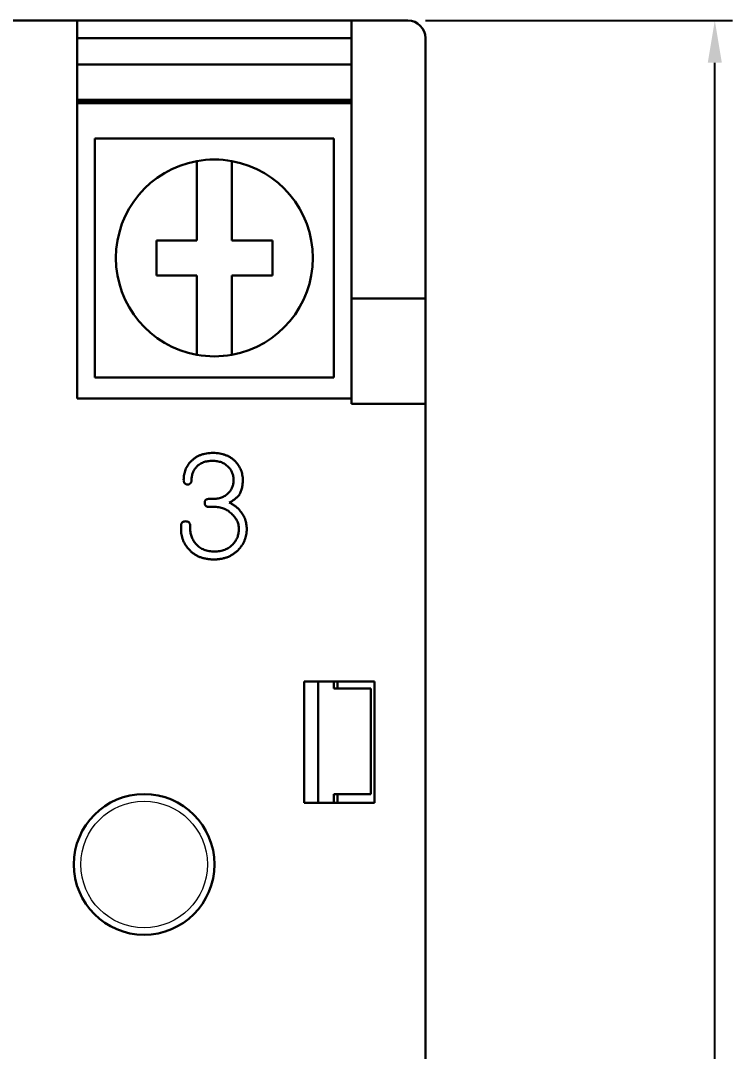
# Model space of a CAD drawing. Header units: millimetres. Extents: x 2473 to 2777, y 1336 to 1553.
# Drawn here: x 2623.01 to 2643.26, y 1423.23 to 1452.55 of the extents above; entities that cross this region are included whole.
import ezdxf

# ---------------------------------------------------------------- set-up
doc = ezdxf.new("R2010")
doc.units = ezdxf.units.MM
doc.layers.add('Z_OM_DIM', color=3, linetype='Continuous')
doc.layers.add('Z_OM_OUTLINE', color=7, linetype='Continuous', lineweight=30)
doc.layers.add('Z_OM_THIN_LINE', color=2, linetype='Continuous', lineweight=13)
doc.styles.get("Standard").update_dxf_attribs({"font": 'arial.ttf'})
doc.dimstyles.new('AUTONICS SPEC$0', dxfattribs={"dimtxt": 2.5, "dimasz": 1.2, "dimexe": 0.5, "dimexo": 0.5, "dimgap": 0.5, "dimtad": 1, "dimlfac": 0.5, "dimdsep": 46, "dimtxsty": 'Standard', "dimcen": 0, "dimclrd": 256, "dimclre": 256, "dimclrt": 2, "dimazin": 2, "dimtp": 0.1, "dimtm": 0.1, "dimtfac": 0.71, "dimtmove": 0, "dimatfit": 3, "dimfxl": 0, "dimlwd": -1, "dimlwe": -1, "dimarcsym": 0})

# ---------------------------------------------------------------- blocks, each defined once
blk = doc.blocks.new('*D19')
at = {"layer": 'Defpoints', "color": 0}
for p in [(2634.025, 1452.55), (2642.756, 1452.55), (2634.025, 1382.55)]:
    blk.add_point(p, dxfattribs=at)
at = {"layer": 'Z_OM_DIM'}
for p, q in [((2634.525, 1452.55), (2643.256, 1452.55)), ((2642.756, 1383.75), (2642.756, 1451.35)), ((2634.525, 1382.55), (2643.256, 1382.55))]:
    blk.add_line(p, q, dxfattribs=at)
for points in [[(2642.556, 1451.35), (2642.956, 1451.35), (2642.756, 1452.55)], [(2642.556, 1383.75), (2642.956, 1383.75), (2642.756, 1382.55)]]:
    blk.add_solid(points, dxfattribs=at)
at = {"layer": 'Z_OM_DIM', "color": 2, "insert": (2640.98, 1417.55), "char_height": 2.5, "attachment_point": 5, "rotation": 90}
blk.add_mtext('70', dxfattribs=at)

msp = doc.modelspace()

# ---------------------------------------------------------------- linework, layer by layer
at = {"layer": 'Z_OM_OUTLINE'}
for p, q in [((2622.425, 1452.55), (2624.625, 1452.55)), ((2624.625, 1452.55), (2624.625, 1451.55)), ((2632.425, 1452.55), (2624.625, 1452.55)), ((2632.425, 1452.55), (2634.025, 1452.55)), ((2632.425, 1451.55), (2632.425, 1452.55)), ((2632.425, 1452.05), (2624.625, 1452.05)), ((2634.525, 1452.05), (2634.525, 1451.55)), ((2624.625, 1451.55), (2624.625, 1441.8)), ((2632.425, 1444.65), (2632.425, 1451.55)), ((2634.525, 1451.55), (2634.525, 1444.65)), ((2632.425, 1451.3), (2624.625, 1451.3)), ((2624.625, 1450.3), (2632.425, 1450.3)), ((2624.625, 1450.25), (2632.425, 1450.25)), ((2624.625, 1450.199), (2632.425, 1450.199)), ((2625.123, 1442.4), (2625.123, 1449.2)), ((2631.923, 1449.2), (2625.123, 1449.2)), ((2631.923, 1442.4), (2631.923, 1449.2)), ((2628.023, 1447.529), (2628.023, 1446.3)), ((2629.023, 1446.3), (2629.023, 1447.529)), ((2626.873, 1446.3), (2626.873, 1445.3)), ((2628.023, 1446.3), (2626.873, 1446.3)), ((2630.173, 1446.3), (2629.023, 1446.3)), ((2630.173, 1445.3), (2630.173, 1446.3)), ((2626.873, 1445.3), (2628.023, 1445.3)), ((2628.023, 1445.3), (2628.023, 1444.071)), ((2629.023, 1445.3), (2630.173, 1445.3)), ((2629.023, 1444.071), (2629.023, 1445.3)), ((2634.525, 1444.65), (2632.425, 1444.65)), ((2632.425, 1444.65), (2632.425, 1441.65)), ((2634.525, 1441.65), (2634.525, 1444.65)), ((2631.923, 1442.4), (2625.123, 1442.4)), ((2624.625, 1441.8), (2632.425, 1441.8)), ((2632.425, 1441.65), (2634.525, 1441.65)), ((2634.525, 1441.65), (2634.525, 1422.05)), ((2628.47, 1438.945), (2628.36, 1438.945)), ((2628.36, 1438.72), (2628.498, 1438.72)), ((2627.574, 1438.189), (2627.574, 1438.105)), ((2627.836, 1438.101), (2627.836, 1438.189)), ((2631.075, 1433.75), (2631.075, 1430.3)), ((2633.075, 1433.75), (2631.075, 1433.75)), ((2631.475, 1430.3), (2631.475, 1433.75)), ((2631.925, 1433.75), (2631.925, 1433.55)), ((2632.025, 1433.75), (2632.025, 1433.55)), ((2633.075, 1430.3), (2633.075, 1433.75)), ((2631.925, 1433.55), (2632.975, 1433.55)), ((2632.975, 1433.55), (2632.975, 1430.55)), ((2631.925, 1430.55), (2631.925, 1430.3)), ((2632.975, 1430.55), (2631.925, 1430.55)), ((2632.025, 1430.55), (2632.025, 1430.3)), ((2631.075, 1430.3), (2633.075, 1430.3))]:
    msp.add_line(p, q, dxfattribs=at)
msp.add_circle((2626.525, 1428.55), 2, dxfattribs=at)
for centre, radius, start, end in [((2634.025, 1452.05), 0.5, 0, 90), ((2628.523, 1445.8), 2.8, 100.2866, 259.7134), ((2628.523, 1445.8), 2.8, 79.7134, 100.2866), ((2628.523, 1445.8), 2.8, 280.2866, 79.7134), ((2628.523, 1445.8), 2.8, 259.7134, 280.2866)]:
    msp.add_arc(centre, radius, start, end, dxfattribs=at)
for points, knots in [([(2628.023, 1448.555), (2628.023, 1448.555), (2628.023, 1448.553), (2628.023, 1448.512), (2628.023, 1448.36), (2628.023, 1448.107), (2628.023, 1447.816), (2628.023, 1447.616), (2628.023, 1447.529)], [0, 0, 0, 0, 0.0255, 0.200841, 0.411603, 0.62228, 0.835316, 1, 1, 1, 1]), ([(2629.023, 1447.529), (2629.023, 1447.618), (2629.023, 1447.828), (2629.023, 1448.131), (2629.023, 1448.372), (2629.023, 1448.525), (2629.023, 1448.545), (2629.023, 1448.555)], [0, 0, 0, 0, 0.168651, 0.396242, 0.614757, 0.799387, 1, 1, 1, 1]), ([(2628.023, 1444.071), (2628.023, 1444.034), (2628.023, 1443.874), (2628.023, 1443.601), (2628.023, 1443.309), (2628.023, 1443.114), (2628.023, 1443.049), (2628.023, 1443.045), (2628.023, 1443.045)], [0, 0, 0, 0, 0.069792, 0.302406, 0.524274, 0.739225, 0.950123, 1, 1, 1, 1]), ([(2629.023, 1443.045), (2629.023, 1443.047), (2629.023, 1443.055), (2629.023, 1443.147), (2629.023, 1443.353), (2629.023, 1443.64), (2629.023, 1443.894), (2629.023, 1444.039), (2629.023, 1444.071)], [0, 0, 0, 0, 0.097073, 0.305417, 0.514403, 0.725608, 0.940944, 1, 1, 1, 1]), ([(2628.486, 1440.253), (2628.454, 1440.253), (2628.391, 1440.251), (2628.299, 1440.24), (2628.212, 1440.222), (2628.13, 1440.195), (2628.054, 1440.162), (2627.983, 1440.121), (2627.917, 1440.072), (2627.877, 1440.034), (2627.857, 1440.015)], [0, 0, 0, 0, 0.1395948, 0.2733021, 0.4013231, 0.5248486, 0.6448607, 0.7630482, 0.8809087, 1, 1, 1, 1]), ([(2628.019, 1439.862), (2628.033, 1439.876), (2628.061, 1439.903), (2628.109, 1439.936), (2628.16, 1439.965), (2628.214, 1439.989), (2628.273, 1440.007), (2628.336, 1440.019), (2628.402, 1440.028), (2628.448, 1440.029), (2628.471, 1440.029)], [0, 0, 0, 0, 0.117662, 0.235089, 0.352781, 0.472108, 0.595511, 0.724269, 0.858479, 1, 1, 1, 1]), ([(2628.471, 1440.029), (2628.494, 1440.029), (2628.538, 1440.028), (2628.603, 1440.019), (2628.664, 1440.007), (2628.722, 1439.988), (2628.776, 1439.965), (2628.826, 1439.936), (2628.873, 1439.901), (2628.902, 1439.875), (2628.916, 1439.861)], [0, 0, 0, 0, 0.13886, 0.272708, 0.399883, 0.523218, 0.643236, 0.761652, 0.880574, 1, 1, 1, 1]), ([(2629.119, 1440.013), (2629.099, 1440.032), (2629.059, 1440.07), (2628.992, 1440.12), (2628.92, 1440.16), (2628.843, 1440.195), (2628.76, 1440.221), (2628.673, 1440.239), (2628.581, 1440.252), (2628.518, 1440.253), (2628.486, 1440.253)], [0, 0, 0, 0, 0.119403, 0.238248, 0.357024, 0.477262, 0.600679, 0.727761, 0.860591, 1, 1, 1, 1]), ([(2627.857, 1440.015), (2627.84, 1439.997), (2627.807, 1439.961), (2627.766, 1439.902), (2627.729, 1439.841), (2627.7, 1439.775), (2627.677, 1439.707), (2627.66, 1439.636), (2627.651, 1439.561), (2627.649, 1439.51), (2627.649, 1439.484)], [0, 0, 0, 0, 0.12651, 0.249441, 0.37109, 0.492542, 0.615578, 0.739481, 0.867181, 1, 1, 1, 1]), ([(2627.873, 1439.483), (2627.873, 1439.502), (2627.874, 1439.538), (2627.882, 1439.591), (2627.893, 1439.642), (2627.909, 1439.69), (2627.929, 1439.737), (2627.954, 1439.781), (2627.984, 1439.823), (2628.007, 1439.849), (2628.019, 1439.862)], [0, 0, 0, 0, 0.132029, 0.260834, 0.384427, 0.506908, 0.629446, 0.750764, 0.87458, 1, 1, 1, 1]), ([(2628.916, 1439.861), (2628.928, 1439.848), (2628.952, 1439.822), (2628.984, 1439.779), (2629.01, 1439.735), (2629.032, 1439.688), (2629.049, 1439.639), (2629.061, 1439.588), (2629.068, 1439.534), (2629.069, 1439.498), (2629.069, 1439.479)], [0, 0, 0, 0, 0.128149, 0.251658, 0.373673, 0.495439, 0.618203, 0.741842, 0.868644, 1, 1, 1, 1]), ([(2629.331, 1439.479), (2629.33, 1439.504), (2629.329, 1439.555), (2629.319, 1439.63), (2629.303, 1439.701), (2629.279, 1439.77), (2629.249, 1439.835), (2629.213, 1439.898), (2629.169, 1439.958), (2629.136, 1439.995), (2629.119, 1440.013)], [0, 0, 0, 0, 0.1308353, 0.2577064, 0.3816458, 0.5040771, 0.6259304, 0.7475219, 0.872297, 1, 1, 1, 1]), ([(2627.649, 1439.484), (2627.649, 1439.475), (2627.65, 1439.457), (2627.656, 1439.431), (2627.667, 1439.407), (2627.678, 1439.394), (2627.683, 1439.387)], [0, 0, 0, 0, 0.26685, 0.516834, 0.757178, 1, 1, 1, 1]), ([(2627.836, 1439.387), (2627.841, 1439.393), (2627.853, 1439.407), (2627.865, 1439.43), (2627.872, 1439.456), (2627.873, 1439.474), (2627.873, 1439.483)], [0, 0, 0, 0, 0.24705, 0.48863, 0.740008, 1, 1, 1, 1]), ([(2629.069, 1439.479), (2629.069, 1439.461), (2629.068, 1439.426), (2629.061, 1439.374), (2629.049, 1439.324), (2629.032, 1439.277), (2629.01, 1439.231), (2628.983, 1439.188), (2628.953, 1439.146), (2628.928, 1439.121), (2628.916, 1439.108)], [0, 0, 0, 0, 0.130358, 0.256084, 0.380028, 0.501819, 0.622751, 0.745354, 0.870777, 1, 1, 1, 1]), ([(2629.219, 1439.038), (2629.236, 1439.07), (2629.271, 1439.136), (2629.306, 1439.243), (2629.327, 1439.358), (2629.33, 1439.438), (2629.331, 1439.479)], [0, 0, 0, 0, 0.238634, 0.482102, 0.734032, 1, 1, 1, 1]), ([(2627.683, 1439.387), (2627.688, 1439.382), (2627.698, 1439.373), (2627.717, 1439.363), (2627.738, 1439.357), (2627.753, 1439.356), (2627.761, 1439.356)], [0, 0, 0, 0, 0.239301, 0.483776, 0.729367, 1, 1, 1, 1]), ([(2627.761, 1439.356), (2627.768, 1439.356), (2627.782, 1439.357), (2627.802, 1439.363), (2627.82, 1439.373), (2627.831, 1439.382), (2627.836, 1439.387)], [0, 0, 0, 0, 0.260635, 0.502737, 0.750972, 1, 1, 1, 1]), ([(2628.36, 1438.945), (2628.351, 1438.944), (2628.335, 1438.944), (2628.312, 1438.939), (2628.293, 1438.93), (2628.276, 1438.918), (2628.264, 1438.901), (2628.255, 1438.882), (2628.25, 1438.859), (2628.25, 1438.843), (2628.249, 1438.834)], [0, 0, 0, 0, 0.14406, 0.274802, 0.390244, 0.5, 0.609756, 0.725198, 0.85594, 1, 1, 1, 1]), ([(2628.916, 1439.108), (2628.902, 1439.095), (2628.874, 1439.069), (2628.827, 1439.036), (2628.778, 1439.007), (2628.723, 1438.985), (2628.665, 1438.966), (2628.603, 1438.955), (2628.538, 1438.946), (2628.493, 1438.945), (2628.47, 1438.945)], [0, 0, 0, 0, 0.117853, 0.233817, 0.351311, 0.470975, 0.595208, 0.72344, 0.858609, 1, 1, 1, 1]), ([(2628.943, 1438.841), (2628.965, 1438.852), (2629.011, 1438.874), (2629.078, 1438.918), (2629.148, 1438.974), (2629.195, 1439.016), (2629.219, 1439.038)], [0, 0, 0, 0, 0.211874, 0.448979, 0.71063, 1, 1, 1, 1]), ([(2628.249, 1438.834), (2628.25, 1438.825), (2628.25, 1438.808), (2628.255, 1438.785), (2628.264, 1438.765), (2628.276, 1438.748), (2628.292, 1438.735), (2628.312, 1438.726), (2628.335, 1438.721), (2628.351, 1438.721), (2628.36, 1438.72)], [0, 0, 0, 0, 0.148138, 0.27676, 0.396182, 0.504159, 0.616082, 0.729653, 0.858275, 1, 1, 1, 1]), ([(2628.498, 1438.72), (2628.524, 1438.72), (2628.575, 1438.719), (2628.649, 1438.71), (2628.718, 1438.695), (2628.784, 1438.674), (2628.846, 1438.647), (2628.904, 1438.614), (2628.958, 1438.575), (2628.99, 1438.544), (2629.006, 1438.529)], [0, 0, 0, 0, 0.139275, 0.2720576, 0.3995217, 0.5226288, 0.6435459, 0.7616594, 0.8807562, 1, 1, 1, 1]), ([(2629.26, 1438.601), (2629.237, 1438.628), (2629.191, 1438.679), (2629.113, 1438.744), (2629.031, 1438.8), (2628.972, 1438.828), (2628.943, 1438.841)], [0, 0, 0, 0, 0.263647, 0.515656, 0.759119, 1, 1, 1, 1]), ([(2629.443, 1438.09), (2629.443, 1438.114), (2629.442, 1438.161), (2629.432, 1438.231), (2629.419, 1438.298), (2629.399, 1438.364), (2629.373, 1438.427), (2629.341, 1438.487), (2629.304, 1438.546), (2629.275, 1438.583), (2629.26, 1438.601)], [0, 0, 0, 0, 0.129747, 0.255118, 0.378937, 0.502303, 0.624242, 0.747751, 0.872887, 1, 1, 1, 1]), ([(2627.612, 1438.281), (2627.606, 1438.275), (2627.594, 1438.264), (2627.582, 1438.242), (2627.575, 1438.217), (2627.574, 1438.199), (2627.574, 1438.189)], [0, 0, 0, 0, 0.233923, 0.476439, 0.725435, 1, 1, 1, 1]), ([(2627.705, 1438.309), (2627.687, 1438.308), (2627.654, 1438.306), (2627.626, 1438.289), (2627.612, 1438.281)], [0, 0, 0, 0, 0.52176, 1, 1, 1, 1]), ([(2627.794, 1438.281), (2627.78, 1438.289), (2627.753, 1438.306), (2627.721, 1438.308), (2627.705, 1438.309)], [0, 0, 0, 0, 0.4929445, 1, 1, 1, 1]), ([(2627.836, 1438.189), (2627.835, 1438.199), (2627.834, 1438.217), (2627.826, 1438.242), (2627.813, 1438.264), (2627.8, 1438.276), (2627.794, 1438.281)], [0, 0, 0, 0, 0.2697114, 0.5154257, 0.7589053, 1, 1, 1, 1]), ([(2629.006, 1438.529), (2629.023, 1438.514), (2629.056, 1438.485), (2629.1, 1438.436), (2629.137, 1438.385), (2629.167, 1438.331), (2629.19, 1438.274), (2629.207, 1438.214), (2629.217, 1438.151), (2629.218, 1438.108), (2629.219, 1438.087)], [0, 0, 0, 0, 0.132687, 0.259726, 0.384204, 0.505189, 0.625868, 0.747523, 0.870998, 1, 1, 1, 1]), ([(2627.574, 1438.105), (2627.575, 1438.076), (2627.576, 1438.019), (2627.587, 1437.934), (2627.605, 1437.854), (2627.631, 1437.776), (2627.663, 1437.702), (2627.704, 1437.631), (2627.751, 1437.563), (2627.788, 1437.522), (2627.806, 1437.501)], [0, 0, 0, 0, 0.1321699, 0.2591777, 0.3837047, 0.5059322, 0.6281343, 0.7500061, 0.8738496, 1, 1, 1, 1]), ([(2628.005, 1437.657), (2627.992, 1437.673), (2627.965, 1437.703), (2627.93, 1437.753), (2627.901, 1437.806), (2627.877, 1437.86), (2627.859, 1437.917), (2627.845, 1437.976), (2627.838, 1438.038), (2627.836, 1438.08), (2627.836, 1438.101)], [0, 0, 0, 0, 0.126918, 0.25109, 0.373597, 0.495568, 0.617775, 0.742085, 0.869055, 1, 1, 1, 1]), ([(2629.219, 1438.087), (2629.218, 1438.066), (2629.217, 1438.025), (2629.209, 1437.964), (2629.195, 1437.906), (2629.177, 1437.851), (2629.152, 1437.797), (2629.122, 1437.746), (2629.087, 1437.697), (2629.059, 1437.668), (2629.045, 1437.653)], [0, 0, 0, 0, 0.13047, 0.257079, 0.379687, 0.501786, 0.623862, 0.746694, 0.871438, 1, 1, 1, 1]), ([(2629.203, 1437.497), (2629.222, 1437.517), (2629.26, 1437.558), (2629.308, 1437.626), (2629.35, 1437.695), (2629.384, 1437.768), (2629.411, 1437.845), (2629.429, 1437.924), (2629.442, 1438.006), (2629.443, 1438.062), (2629.443, 1438.09)], [0, 0, 0, 0, 0.12967, 0.254989, 0.378137, 0.499794, 0.62205, 0.745348, 0.871029, 1, 1, 1, 1]), ([(2627.806, 1437.501), (2627.828, 1437.479), (2627.872, 1437.435), (2627.946, 1437.379), (2628.025, 1437.331), (2628.11, 1437.292), (2628.202, 1437.262), (2628.299, 1437.241), (2628.402, 1437.227), (2628.473, 1437.226), (2628.509, 1437.225)], [0, 0, 0, 0, 0.120132, 0.238595, 0.356927, 0.476984, 0.600344, 0.727441, 0.860851, 1, 1, 1, 1]), ([(2628.526, 1437.449), (2628.499, 1437.45), (2628.447, 1437.452), (2628.371, 1437.461), (2628.299, 1437.477), (2628.232, 1437.5), (2628.168, 1437.529), (2628.109, 1437.565), (2628.054, 1437.608), (2628.021, 1437.641), (2628.005, 1437.657)], [0, 0, 0, 0, 0.137729, 0.270247, 0.396887, 0.519745, 0.640154, 0.758665, 0.879078, 1, 1, 1, 1]), ([(2628.509, 1437.225), (2628.544, 1437.226), (2628.613, 1437.227), (2628.713, 1437.24), (2628.809, 1437.261), (2628.899, 1437.291), (2628.983, 1437.329), (2629.062, 1437.377), (2629.137, 1437.431), (2629.18, 1437.475), (2629.203, 1437.497)], [0, 0, 0, 0, 0.137998, 0.269348, 0.396522, 0.519391, 0.640071, 0.758969, 0.878732, 1, 1, 1, 1]), ([(2629.045, 1437.653), (2629.029, 1437.636), (2628.997, 1437.603), (2628.941, 1437.563), (2628.882, 1437.527), (2628.819, 1437.499), (2628.751, 1437.476), (2628.68, 1437.461), (2628.604, 1437.45), (2628.552, 1437.45), (2628.526, 1437.449)], [0, 0, 0, 0, 0.120819, 0.239984, 0.358557, 0.47914, 0.602286, 0.729332, 0.861627, 1, 1, 1, 1])]:
    msp.add_open_spline(points, degree=3, knots=knots, dxfattribs=at)
at = {"layer": 'Z_OM_THIN_LINE'}
msp.add_circle((2626.525, 1428.55), 1.8, dxfattribs=at)

# ---------------------------------------------------------------- dimensions: what is measured, and where the dimension line sits
at = {"layer": 'Z_OM_DIM'}
dim = msp.add_linear_dim(base=(2642.756, 1452.55), p1=(2634.025, 1382.55), p2=(2634.025, 1452.55), angle=90, dimstyle='AUTONICS SPEC$0', override={"dimlfac": 1}, dxfattribs=at)
dim.commit()
dim.dimension.update_dxf_attribs({"geometry": '*D19', "text_midpoint": (2640.98, 1417.55)})

doc.saveas('drawing.dxf')
